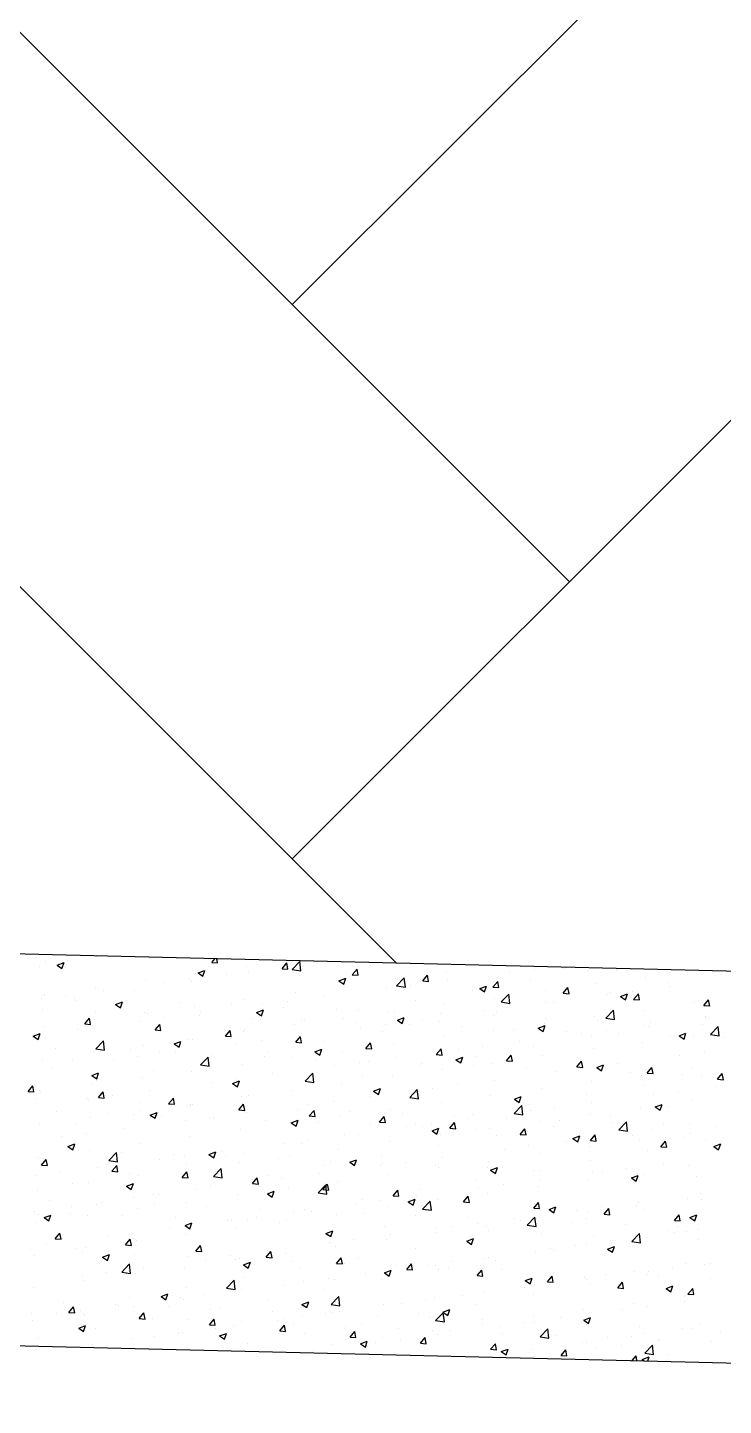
# Model space of a CAD drawing. Header units: millimetres. Extents: x 331487 to 517269, y 198509 to 399936.
# Drawn here: x 418892 to 419601, y 361677 to 363083 of the extents above; entities that cross this region are included whole.
import ezdxf

# ---------------------------------------------------------------- set-up
doc = ezdxf.new("R2010")
doc.units = ezdxf.units.MM
doc.header["$MEASUREMENT"] = 0
doc.layers.add('BEAM', color=1, linetype='Continuous', lineweight=5)
doc.layers.add('COLUMN', color=6, linetype='Continuous')

msp = doc.modelspace()

# ---------------------------------------------------------------- linework, layer by layer
at = {"layer": 'BEAM', "color": 253, "linetype": 'Continuous', "ltscale": 750}
for p, q in [((419161.4, 362800.6), (420009.9, 363649.2)), ((419444.2, 362517.8), (418595.7, 363366.3)), ((419161.4, 362234.9), (420009.9, 363083.5)), ((419267.6, 362128.7), (418595.7, 362800.6))]:
    msp.add_line(p, q, dxfattribs=at)
at = {"layer": 'COLUMN'}
for p, q in [((383205.7, 362995.9), (421414.4, 362077)), ((382805.7, 362605.5), (421418.8, 361676.8))]:
    msp.add_line(p, q, dxfattribs=at)
at = {"layer": 'COLUMN', "color": 2, "linetype": 'Continuous'}
for p, q in [((418957, 362134.8), (418957, 362134.8)), ((418962, 362135.1), (418962, 362135.1)), ((419013.6, 362134.8), (419013.7, 362134.8)), ((419013.7, 362134.7), (419013.7, 362134.8)), ((418903.7, 362125), (418903.7, 362125)), ((418910.1, 362129.7), (418910.1, 362129.7)), ((418921.8, 362126.4), (418928.8, 362129)), ((418921.8, 362126.4), (418926.7, 362123)), ((418926.7, 362123), (418928.8, 362129)), ((418932, 362131.5), (418932, 362131.5)), ((419065.5, 362118.3), (419072.5, 362121)), ((419070.4, 362115), (419072.5, 362121)), ((419079.5, 362129), (419082.9, 362133.1)), ((419079.5, 362129), (419085.5, 362128.5)), ((419085.5, 362128.5), (419084.6, 362133.1)), ((419114.6, 362124.9), (419114.6, 362124.9)), ((419151.2, 362122.7), (419156, 362128.5)), ((419151.2, 362122.7), (419157.2, 362122.2)), ((419157.2, 362122.2), (419156, 362128.5)), ((419157.8, 362125.2), (419157.8, 362125.2)), ((419161.4, 362121.8), (419169.2, 362129.9)), ((419161.4, 362121.8), (419170.3, 362120.4)), ((419170.3, 362120.4), (419169.2, 362129.9)), ((419175.2, 362130.1), (419175.2, 362130.1)), ((419182.8, 362128.5), (419182.8, 362128.5)), ((419222.9, 362116.5), (419227.8, 362122.2)), ((419228.9, 362115.9), (419227.7, 362122.2)), ((419369, 362126), (419369, 362126)), ((419386, 362125.5), (419386, 362125.5)), ((419408.6, 362122.3), (419408.6, 362122.3)), ((419439.4, 362123.3), (419439.4, 362123.3)), ((419462.6, 362120.5), (419462.6, 362120.5)), ((419492.8, 362121), (419492.8, 362121)), ((419573.5, 362121.1), (419573.5, 362121.1)), ((419012.1, 362111), (419012.1, 362111)), ((419031.7, 362108.6), (419031.7, 362108.6)), ((419056.7, 362111.9), (419056.7, 362111.9)), ((419058.5, 362110.1), (419058.5, 362110.1)), ((419062.6, 362117.4), (419062.6, 362117.4)), ((419065.5, 362118.3), (419070.4, 362115)), ((419094.6, 362116.9), (419094.6, 362116.9)), ((419116.8, 362120.1), (419116.8, 362120.1)), ((419209.2, 362110.3), (419216.2, 362113)), ((419209.2, 362110.3), (419214.2, 362107)), ((419214.2, 362107), (419216.2, 362113)), ((419222.9, 362116.5), (419228.9, 362115.9)), ((419267.2, 362112.5), (419267.2, 362112.5)), ((419268.1, 362105.3), (419275.9, 362113.4)), ((419277, 362103.9), (419275.9, 362113.4)), ((419294.7, 362110.2), (419299.5, 362115.9)), ((419294.7, 362110.2), (419300.6, 362109.7)), ((419300.6, 362109.6), (419299.5, 362115.9)), ((419318.5, 362119.6), (419318.5, 362119.6)), ((419320.4, 362110.7), (419320.4, 362110.7)), ((419366.4, 362103.9), (419371.2, 362109.6)), ((419372.4, 362103.4), (419371.2, 362109.6)), ((419383.6, 362119), (419383.6, 362119)), ((419404.3, 362110.5), (419404.3, 362110.5)), ((419471.1, 362107.2), (419471.1, 362107.2)), ((419521.6, 362113.6), (419521.6, 362113.6)), ((419544.9, 362108.5), (419544.9, 362108.5)), ((419546.2, 362118.7), (419546.2, 362118.7)), ((419599.6, 362116.5), (419599.6, 362116.5)), ((418905.6, 362092), (418905.6, 362092)), ((418908.8, 362096.5), (418908.8, 362096.5)), ((418930.7, 362095.3), (418930.7, 362095.3)), ((418939.5, 362092.5), (418939.5, 362092.5)), ((418960.8, 362103.9), (418960.8, 362103.9)), ((418968.6, 362100.3), (418968.6, 362100.3)), ((419000.2, 362100.1), (419000.2, 362100.1)), ((419164.7, 362098.6), (419164.7, 362098.6)), ((419194.4, 362094.1), (419194.4, 362094.1)), ((419215.2, 362105), (419215.2, 362105)), ((419257.5, 362102.4), (419257.5, 362102.4)), ((419268.1, 362105.3), (419277, 362103.9)), ((419282.6, 362105.7), (419282.6, 362105.7)), ((419346, 362100.5), (419346, 362100.5)), ((419352.9, 362102.3), (419359.9, 362105)), ((419352.9, 362102.3), (419357.9, 362099)), ((419357.9, 362099), (419359.9, 362105)), ((419366.4, 362103.9), (419372.4, 362103.4)), ((419367.8, 362092.7), (419367.8, 362092.7)), ((419374.9, 362088.7), (419382.6, 362096.8)), ((419383.7, 362087.3), (419382.6, 362096.8)), ((419419.7, 362100.2), (419419.7, 362100.2)), ((419438.1, 362097.6), (419442.9, 362103.4)), ((419438.1, 362097.6), (419444.1, 362097.1)), ((419444.1, 362097.1), (419442.9, 362103.4)), ((419483.3, 362096.1), (419483.3, 362096.1)), ((419486.6, 362098.5), (419486.6, 362098.5)), ((419496.6, 362094.3), (419503.6, 362097)), ((419496.6, 362094.3), (419501.6, 362091)), ((419501.6, 362091), (419503.6, 362097)), ((419508.4, 362099.4), (419508.4, 362099.4)), ((419509.8, 362091.3), (419514.7, 362097.1)), ((419515.8, 362090.8), (419514.7, 362097.1)), ((419546.2, 362104.4), (419546.2, 362104.4)), ((418907.2, 362081.3), (418907.2, 362081.3)), ((418941.9, 362090.1), (418941.9, 362090.1)), ((418960.6, 362079), (418960.6, 362079)), ((418981.4, 362086.1), (418988.4, 362088.8)), ((418981.4, 362086.1), (418986.4, 362082.7)), ((418986.4, 362082.7), (418988.4, 362088.8)), ((418992.9, 362090.2), (418992.9, 362090.2)), ((419046.3, 362087.9), (419046.3, 362087.9)), ((419061.4, 362084.1), (419061.4, 362084.1)), ((419099.7, 362085.7), (419099.7, 362085.7)), ((419113.4, 362091.6), (419113.4, 362091.6)), ((419125.2, 362078.1), (419132.2, 362080.8)), ((419125.2, 362078.1), (419130.1, 362074.7)), ((419130.1, 362074.7), (419132.2, 362080.8)), ((419131.5, 362085.8), (419131.5, 362085.8)), ((419153, 362083.4), (419153, 362083.4)), ((419156.5, 362089.1), (419156.5, 362089.1)), ((419206.4, 362081.2), (419206.4, 362081.2)), ((419229.4, 362080.4), (419229.4, 362080.4)), ((419259.8, 362078.9), (419259.8, 362078.9)), ((419265.9, 362079.3), (419265.9, 362079.3)), ((419287.7, 362090.4), (419287.7, 362090.4)), ((419317.3, 362086.3), (419317.3, 362086.3)), ((419357.3, 362079.5), (419357.3, 362079.5)), ((419370, 362078.5), (419370, 362078.5)), ((419374.9, 362088.7), (419383.7, 362087.3)), ((419382.3, 362082.8), (419382.3, 362082.8)), ((419420.2, 362087.8), (419420.2, 362087.8)), ((419428.3, 362088.5), (419428.3, 362088.5)), ((419481.6, 362072.2), (419489.4, 362080.3)), ((419490.5, 362070.8), (419489.4, 362080.3)), ((419509.8, 362091.3), (419515.8, 362090.8)), ((419520.4, 362080.3), (419520.4, 362080.3)), ((419572.3, 362087.8), (419572.3, 362087.8)), ((419581.6, 362085.1), (419586.4, 362090.8)), ((419581.6, 362085.1), (419587.5, 362084.6)), ((419587.5, 362084.5), (419586.4, 362090.8)), ((418949.9, 362066.3), (418954.7, 362072.1)), ((418949.9, 362066.3), (418955.9, 362065.8)), ((418955.9, 362065.8), (418954.7, 362072.1)), ((418959.6, 362070.7), (418959.6, 362070.7)), ((419005.4, 362069.2), (419005.4, 362069.2)), ((419010.9, 362077.7), (419010.9, 362077.7)), ((419014, 362076.8), (419014, 362076.8)), ((419021.6, 362060.1), (419026.4, 362065.8)), ((419027.6, 362059.5), (419026.4, 362065.8)), ((419030.4, 362072.5), (419030.4, 362072.5)), ((419067.4, 362074.5), (419067.4, 362074.5)), ((419068.3, 362077.5), (419068.3, 362077.5)), ((419120.7, 362072.3), (419120.7, 362072.3)), ((419163.5, 362065.4), (419163.5, 362065.4)), ((419171, 362070.4), (419171, 362070.4)), ((419174.1, 362070), (419174.1, 362070)), ((419214, 362071.8), (419214, 362071.8)), ((419227.5, 362067.7), (419227.5, 362067.7)), ((419256.3, 362066.2), (419256.3, 362066.2)), ((419268.9, 362070.1), (419275.9, 362072.8)), ((419268.9, 362070.1), (419273.8, 362066.7)), ((419273.8, 362066.7), (419275.9, 362072.8)), ((419280.9, 362065.5), (419280.9, 362065.5)), ((419294.1, 362071.2), (419294.1, 362071.2)), ((419311.6, 362068.5), (419311.6, 362068.5)), ((419313.2, 362076.7), (419313.2, 362076.7)), ((419366.6, 362074.4), (419366.6, 362074.4)), ((419412.6, 362062.1), (419419.6, 362064.8)), ((419417.6, 362058.7), (419419.6, 362064.8)), ((419418.5, 362066.9), (419418.5, 362066.9)), ((419420, 362072.2), (419420, 362072.2)), ((419469.9, 362073.9), (419469.9, 362073.9)), ((419473.3, 362069.9), (419473.3, 362069.9)), ((419481.6, 362072.2), (419490.5, 362070.8)), ((419519.9, 362065), (419519.9, 362065)), ((419526.7, 362067.6), (419526.7, 362067.6)), ((419580.1, 362065.4), (419580.1, 362065.4)), ((419583.1, 362073.5), (419583.1, 362073.5)), ((419583.1, 362073.3), (419583.1, 362073.3)), ((418897.4, 362053.8), (418904.4, 362056.5)), ((418897.4, 362053.8), (418902.4, 362050.5)), ((418902.4, 362050.5), (418904.4, 362056.5)), ((418904.4, 362055.9), (418904.4, 362055.9)), ((418907.6, 362063.2), (418907.6, 362063.2)), ((418942.2, 362060.9), (418942.2, 362060.9)), ((419021.6, 362060.1), (419027.6, 362059.5)), ((419054.4, 362050.4), (419054.4, 362050.4)), ((419060.2, 362050.8), (419060.2, 362050.8)), ((419093.4, 362053.8), (419098.2, 362059.5)), ((419093.4, 362053.8), (419099.3, 362053.3)), ((419099.3, 362053.3), (419098.2, 362059.5)), ((419112.1, 362058.3), (419112.1, 362058.3)), ((419112.7, 362060.4), (419112.7, 362060.4)), ((419165.1, 362047.5), (419169.9, 362053.3)), ((419168.1, 362054.6), (419168.1, 362054.6)), ((419171.1, 362047), (419169.9, 362053.2)), ((419231.2, 362062.9), (419231.2, 362062.9)), ((419253.3, 362058.5), (419253.3, 362058.5)), ((419316.1, 362053), (419316.1, 362053)), ((419334.3, 362063.2), (419334.3, 362063.2)), ((419366.6, 362059.4), (419366.6, 362059.4)), ((419387.7, 362061), (419387.7, 362061)), ((419412.6, 362062.1), (419417.6, 362058.7)), ((419441, 362058.7), (419441, 362058.7)), ((419457, 362056.7), (419457, 362056.7)), ((419466.5, 362053.5), (419466.5, 362053.5)), ((419482.1, 362060), (419482.1, 362060)), ((419494.4, 362056.5), (419494.4, 362056.5)), ((419524.8, 362063.5), (419524.8, 362063.5)), ((419547.8, 362054.2), (419547.8, 362054.2)), ((419556.3, 362054.1), (419563.3, 362056.7)), ((419556.3, 362054.1), (419561.3, 362050.7)), ((419561.3, 362050.7), (419563.3, 362056.7)), ((419571.1, 362054.6), (419571.1, 362054.6)), ((419588.3, 362055.6), (419596.1, 362063.7)), ((419588.3, 362055.6), (419597.2, 362054.2)), ((419597.2, 362054.2), (419596.1, 362063.7)), ((419601.2, 362052), (419601.2, 362052)), ((418919.6, 362041.6), (418919.6, 362041.6)), ((418958.4, 362037.4), (418958.4, 362037.4)), ((418961.2, 362041), (418969, 362049.1)), ((418961.2, 362041), (418970.1, 362039.6)), ((418970.1, 362039.6), (418969, 362049.1)), ((418973, 362039.4), (418973, 362039.4)), ((418996.1, 362040.4), (418996.1, 362040.4)), ((419009.7, 362044.4), (419009.7, 362044.4)), ((419026.4, 362037.1), (419026.4, 362037.1)), ((419041.1, 362045.8), (419048.1, 362048.5)), ((419041.1, 362045.8), (419046.1, 362042.5)), ((419042, 362038), (419042, 362038)), ((419046.1, 362042.5), (419048.1, 362048.5)), ((419105.2, 362046.4), (419105.2, 362046.4)), ((419130.2, 362049.6), (419130.2, 362049.6)), ((419136.7, 362038.5), (419136.7, 362038.5)), ((419165.1, 362047.5), (419171.1, 362047)), ((419184.8, 362037.8), (419191.9, 362040.5)), ((419184.8, 362037.8), (419189.8, 362034.5)), ((419189.8, 362034.5), (419191.8, 362040.5)), ((419195, 362048.5), (419195, 362048.5)), ((419212.8, 362038.5), (419212.8, 362038.5)), ((419236.8, 362041.2), (419241.6, 362047)), ((419236.8, 362041.2), (419242.8, 362040.7)), ((419242.8, 362040.7), (419241.6, 362047)), ((419264.7, 362046), (419264.7, 362046)), ((419308.5, 362035), (419313.4, 362040.7)), ((419314.5, 362034.4), (419313.4, 362040.7)), ((419331, 362040.1), (419331, 362040.1)), ((419356, 362043.4), (419356, 362043.4)), ((419393.9, 362048.4), (419393.9, 362048.4)), ((419408.1, 362043.5), (419408.1, 362043.5)), ((419468.6, 362040.7), (419468.6, 362040.7)), ((419519.2, 362047.1), (419519.2, 362047.1)), ((419581.8, 362037.2), (419581.8, 362037.2)), ((418906.4, 362029.9), (418906.4, 362029.9)), ((418937.8, 362030.4), (418937.8, 362030.4)), ((418979.1, 362029.8), (418979.1, 362029.8)), ((419004.1, 362033.1), (419004.1, 362033.1)), ((419067.9, 362024.4), (419075.7, 362032.5)), ((419067.9, 362024.4), (419076.8, 362023)), ((419076.8, 362023), (419075.7, 362032.5)), ((419078.4, 362028.4), (419078.4, 362028.4)), ((419079.8, 362034.9), (419079.8, 362034.9)), ((419110.9, 362025), (419110.9, 362025)), ((419133.2, 362032.6), (419133.2, 362032.6)), ((419162.3, 362032.1), (419162.3, 362032.1)), ((419186.5, 362030.3), (419186.5, 362030.3)), ((419204.9, 362023.5), (419204.9, 362023.5)), ((419229.9, 362026.8), (419229.9, 362026.8)), ((419239.9, 362028.1), (419239.9, 362028.1)), ((419267.8, 362031.8), (419267.8, 362031.8)), ((419291.5, 362023.5), (419291.5, 362023.5)), ((419293.3, 362025.8), (419293.3, 362025.8)), ((419308.5, 362035), (419314.5, 362034.4)), ((419328.6, 362029.8), (419335.6, 362032.5)), ((419328.6, 362029.8), (419333.5, 362026.5)), ((419333.5, 362026.5), (419335.6, 362032.5)), ((419346.7, 362023.6), (419346.7, 362023.6)), ((419349.8, 362033.5), (419349.8, 362033.5)), ((419365.4, 362026.1), (419365.4, 362026.1)), ((419380.3, 362028.7), (419385.1, 362034.4)), ((419380.3, 362028.7), (419386.2, 362028.2)), ((419386.2, 362028.2), (419385.1, 362034.4)), ((419417.3, 362033.6), (419417.3, 362033.6)), ((419452, 362022.4), (419456.8, 362028.2)), ((419452, 362022.4), (419458, 362021.9)), ((419458, 362021.9), (419456.8, 362028.1)), ((419472.3, 362021.8), (419479.3, 362024.5)), ((419472.3, 362021.8), (419477.2, 362018.4)), ((419477.2, 362018.4), (419479.3, 362024.5)), ((419493.6, 362025.5), (419493.6, 362025.5)), ((419523.7, 362016.1), (419528.5, 362021.9)), ((419529.7, 362015.6), (419528.5, 362021.9)), ((419556.8, 362033.9), (419556.8, 362033.9)), ((418915.9, 362021.4), (418915.9, 362021.4)), ((418957.1, 362013.6), (418964.1, 362016.3)), ((418957.1, 362013.6), (418962.1, 362010.2)), ((418961.7, 362008.4), (418961.7, 362008.4)), ((418962.1, 362010.2), (418964.1, 362016.3)), ((419008.5, 362011.1), (419008.5, 362011.1)), ((419020, 362018.4), (419020, 362018.4)), ((419059, 362017.5), (419059, 362017.5)), ((419100.8, 362005.6), (419107.8, 362008.3)), ((419103.9, 362010.2), (419103.9, 362010.2)), ((419105.8, 362002.2), (419107.8, 362008.3)), ((419141.8, 362015.2), (419141.8, 362015.2)), ((419174.7, 362007.9), (419182.5, 362016)), ((419174.7, 362007.9), (419183.6, 362006.5)), ((419183.6, 362006.5), (419182.5, 362016)), ((419233.2, 362013.5), (419233.2, 362013.5)), ((419263.5, 362012.7), (419263.5, 362012.7)), ((419314.9, 362019.7), (419314.9, 362019.7)), ((419367.6, 362008.9), (419367.6, 362008.9)), ((419400.1, 362021.3), (419400.1, 362021.3)), ((419430.7, 362017.3), (419430.7, 362017.3)), ((419453.4, 362019.1), (419453.4, 362019.1)), ((419455.8, 362020.6), (419455.8, 362020.6)), ((419506.8, 362016.8), (419506.8, 362016.8)), ((419517.9, 362013.8), (419517.9, 362013.8)), ((419523.7, 362016.1), (419529.7, 362015.6)), ((419560.2, 362014.6), (419560.2, 362014.6)), ((419569.9, 362021.3), (419569.9, 362021.3)), ((419579, 362013.9), (419579, 362013.9)), ((419595.4, 362009.9), (419600.3, 362015.6)), ((419595.4, 362009.9), (419601.4, 362009.3)), ((419601.4, 362009.3), (419600.3, 362015.6)), ((418892.1, 361997.4), (418896.9, 362003.1)), ((418892.1, 361997.4), (418898, 361996.9)), ((418898, 361996.9), (418896.9, 362003.1)), ((418903.4, 361998.4), (418903.4, 361998.4)), ((418905.2, 361996.6), (418905.2, 361996.6)), ((418957.1, 362004.1), (418957.1, 362004.1)), ((418963.8, 361991.1), (418968.6, 361996.9)), ((418969.8, 361990.6), (418968.6, 361996.9)), ((418977.8, 361993.6), (418977.8, 361993.6)), ((419015.7, 361998.6), (419015.7, 361998.6)), ((419078.8, 362006.9), (419078.8, 362006.9)), ((419100.8, 362005.6), (419105.8, 362002.2)), ((419161.1, 361998.8), (419161.1, 361998.8)), ((419174.9, 362003.5), (419174.9, 362003.5)), ((419211.6, 362005.2), (419211.6, 362005.2)), ((419244.5, 361997.6), (419251.5, 362000.2)), ((419244.5, 361997.6), (419249.5, 361994.2)), ((419249.5, 361994.2), (419251.5, 362000.2)), ((419281.4, 361991.3), (419289.2, 361999.4)), ((419290.3, 361989.9), (419289.2, 361999.4)), ((419304.7, 362000.7), (419304.7, 362000.7)), ((419329.7, 362004), (419329.7, 362004)), ((419416.1, 362000.3), (419416.1, 362000.3)), ((419462.3, 361993.8), (419462.3, 361993.8)), ((419467.4, 362007.4), (419467.4, 362007.4)), ((419520.7, 362003.9), (419520.7, 362003.9)), ((419530.5, 361994.4), (419530.5, 361994.4)), ((419555.5, 361997.7), (419555.5, 361997.7)), ((419593.4, 362002.7), (419593.4, 362002.7)), ((418900.1, 361990.5), (418900.1, 361990.5)), ((418952.8, 361990.3), (418952.8, 361990.3)), ((418953.5, 361988.3), (418953.5, 361988.3)), ((418963.8, 361991.1), (418969.8, 361990.6)), ((419006.9, 361986), (419006.9, 361986)), ((419035.5, 361984.8), (419040.3, 361990.6)), ((419035.5, 361984.8), (419041.5, 361984.3)), ((419041.5, 361984.3), (419040.3, 361990.6)), ((419057.8, 361984.2), (419057.8, 361984.2)), ((419058.2, 361983.4), (419058.2, 361983.4)), ((419060.3, 361983.8), (419060.3, 361983.8)), ((419107.2, 361978.6), (419112, 361984.3)), ((419109.7, 361991.7), (419109.7, 361991.7)), ((419113.2, 361978), (419112, 361984.3)), ((419113.7, 361981.5), (419113.7, 361981.5)), ((419116.5, 361993.5), (419116.5, 361993.5)), ((419178.6, 361984.1), (419178.6, 361984.1)), ((419203.6, 361987.4), (419203.6, 361987.4)), ((419241.5, 361992.3), (419241.5, 361992.3)), ((419281.4, 361991.3), (419290.3, 361989.9)), ((419313.6, 361986.4), (419313.6, 361986.4)), ((419364.1, 361992.8), (419364.1, 361992.8)), ((419388.1, 361974.8), (419395.9, 361982.9)), ((419388.3, 361989.6), (419395.3, 361992.2)), ((419388.3, 361989.6), (419393.2, 361986.2)), ((419393.2, 361986.2), (419395.3, 361992.2)), ((419397, 361973.4), (419395.9, 361982.9)), ((419404, 361983.8), (419404, 361983.8)), ((419429.5, 361981.1), (419429.5, 361981.1)), ((419467.3, 361986.1), (419467.3, 361986.1)), ((419516.7, 361980.5), (419516.7, 361980.5)), ((419532, 361981.5), (419539, 361984.2)), ((419532, 361981.5), (419536.9, 361978.2)), ((419536.9, 361978.2), (419539, 361984.2)), ((419544.6, 361981.9), (419544.6, 361981.9)), ((419568.7, 361988), (419568.7, 361988)), ((418921.2, 361977.1), (418921.2, 361977.1)), ((418955.9, 361970.8), (418955.9, 361970.8)), ((418974.6, 361974.8), (418974.6, 361974.8)), ((418999.9, 361973.4), (418999.9, 361973.4)), ((419007.3, 361977.8), (419007.3, 361977.8)), ((419016.8, 361973.3), (419023.8, 361976)), ((419016.8, 361973.3), (419021.8, 361970)), ((419021.8, 361970), (419023.8, 361976)), ((419028, 361972.6), (419028, 361972.6)), ((419052.5, 361967.5), (419052.5, 361967.5)), ((419077.6, 361970.8), (419077.6, 361970.8)), ((419081.4, 361970.3), (419081.4, 361970.3)), ((419107.2, 361978.6), (419113.2, 361978)), ((419115.4, 361975.8), (419115.4, 361975.8)), ((419134.8, 361968.1), (419134.8, 361968.1)), ((419159.8, 361965.5), (419159.8, 361965.5)), ((419160.5, 361965.3), (419167.5, 361968)), ((419165.5, 361962), (419167.5, 361968)), ((419167.1, 361979.2), (419167.1, 361979.2)), ((419179, 361972.3), (419183.8, 361978)), ((419179, 361972.3), (419184.9, 361971.8)), ((419184.9, 361971.8), (419183.8, 361978)), ((419188.1, 361965.8), (419188.1, 361965.8)), ((419210.4, 361971.9), (419210.4, 361971.9)), ((419220.4, 361977), (419220.4, 361977)), ((419250.7, 361966), (419255.5, 361971.8)), ((419250.7, 361966), (419256.7, 361965.5)), ((419256.7, 361965.5), (419255.5, 361971.8)), ((419262.3, 361979.4), (419262.3, 361979.4)), ((419273.8, 361974.7), (419273.8, 361974.7)), ((419322.4, 361959.7), (419327.2, 361965.5)), ((419327.2, 361972.5), (419327.2, 361972.5)), ((419328.4, 361959.2), (419327.2, 361965.5)), ((419341.3, 361969.5), (419341.3, 361969.5)), ((419345.7, 361973.8), (419345.7, 361973.8)), ((419380.6, 361970.2), (419380.6, 361970.2)), ((419388.1, 361974.7), (419397, 361973.4)), ((419404.4, 361977.8), (419404.4, 361977.8)), ((419414.9, 361967), (419414.9, 361967)), ((419434, 361968), (419434, 361968)), ((419466.2, 361974.1), (419466.2, 361974.1)), ((419486.3, 361971.9), (419486.3, 361971.9)), ((419487.4, 361965.7), (419487.4, 361965.7)), ((419494.8, 361958.2), (419502.6, 361966.3)), ((419503.7, 361956.8), (419502.6, 361966.3)), ((418904, 361963.3), (418904, 361963.3)), ((418941.6, 361963.4), (418941.6, 361963.4)), ((418951.5, 361954.2), (418951.5, 361954.2)), ((418989.4, 361959.2), (418989.4, 361959.2)), ((419108.5, 361958.4), (419108.5, 361958.4)), ((419160.5, 361965.3), (419165.5, 361962)), ((419215.2, 361952.9), (419215.2, 361952.9)), ((419229.1, 361953.8), (419229.1, 361953.8)), ((419241.5, 361963.6), (419241.5, 361963.6)), ((419278.4, 361961.2), (419278.4, 361961.2)), ((419287.4, 361963.8), (419287.4, 361963.8)), ((419294.9, 361961.3), (419294.9, 361961.3)), ((419303.4, 361964.5), (419303.4, 361964.5)), ((419304.2, 361957.3), (419311.2, 361960)), ((419304.2, 361957.3), (419309.2, 361953.9)), ((419309.2, 361953.9), (419311.2, 361960)), ((419312.4, 361953.1), (419312.4, 361953.1)), ((419322.4, 361959.7), (419328.4, 361959.2)), ((419348.3, 361959), (419348.3, 361959)), ((419362.9, 361959.5), (419362.9, 361959.5)), ((419369.7, 361951.9), (419369.7, 361951.9)), ((419394.1, 361953.5), (419399, 361959.2)), ((419394.1, 361953.5), (419400.1, 361952.9)), ((419400.1, 361952.9), (419399, 361959.2)), ((419401.7, 361956.8), (419401.7, 361956.8)), ((419428, 361961.9), (419428, 361961.9)), ((419447.9, 361949.3), (419454.9, 361952)), ((419452.9, 361945.9), (419454.9, 361952)), ((419455.1, 361954.5), (419455.1, 361954.5)), ((419465.9, 361947.2), (419470.7, 361952.9)), ((419471.8, 361946.7), (419470.7, 361952.9)), ((419494.8, 361958.2), (419503.7, 361956.8)), ((419504.2, 361955), (419504.2, 361955)), ((419508.4, 361952.3), (419508.4, 361952.3)), ((419529.2, 361958.3), (419529.2, 361958.3)), ((419540.7, 361963.5), (419540.7, 361963.5)), ((419567.1, 361963.3), (419567.1, 361963.3)), ((419567.4, 361954.7), (419567.4, 361954.7)), ((419594.1, 361961.2), (419594.1, 361961.2)), ((418926.5, 361950.9), (418926.5, 361950.9)), ((418932.8, 361941.1), (418939.8, 361943.8)), ((418932.8, 361941.1), (418937.8, 361937.7)), ((418933.6, 361937.4), (418933.6, 361937.4)), ((418937.8, 361937.7), (418939.8, 361943.7)), ((418954.7, 361937.5), (418954.7, 361937.5)), ((419006, 361944.5), (419006, 361944.5)), ((419056.6, 361950.9), (419056.6, 361950.9)), ((419152.3, 361944.6), (419152.3, 361944.6)), ((419170.7, 361943.8), (419170.7, 361943.8)), ((419177.3, 361947.9), (419177.3, 361947.9)), ((419209.1, 361938.6), (419209.1, 361938.6)), ((419261.1, 361946.1), (419261.1, 361946.1)), ((419311.3, 361941.9), (419311.3, 361941.9)), ((419378.1, 361938.4), (419378.1, 361938.4)), ((419403.1, 361941.7), (419403.1, 361941.7)), ((419441, 361946.7), (419441, 361946.7)), ((419447.9, 361949.3), (419452.9, 361945.9)), ((419465, 361940.8), (419465, 361940.8)), ((419465.9, 361947.2), (419471.8, 361946.7)), ((419515.5, 361947.2), (419515.5, 361947.2)), ((419537.6, 361940.9), (419542.4, 361946.7)), ((419537.6, 361940.9), (419543.6, 361940.4)), ((419543.6, 361940.4), (419542.4, 361946.7)), ((419561.8, 361950), (419561.8, 361950)), ((419582.8, 361946.9), (419582.8, 361946.9)), ((419591.7, 361941.3), (419598.7, 361944)), ((419591.7, 361941.3), (419596.6, 361937.9)), ((419596.6, 361937.9), (419598.7, 361944)), ((418902.8, 361930), (418902.8, 361930)), ((418905.9, 361922.2), (418910.7, 361927.9)), ((418911.9, 361921.6), (418910.7, 361927.9)), ((418974.5, 361927), (418982.3, 361935.1)), ((418974.5, 361927), (418983.4, 361925.6)), ((418983.4, 361925.6), (418982.3, 361935.1)), ((418987, 361935.2), (418987, 361935.2)), ((419026.2, 361928), (419026.2, 361928)), ((419040.4, 361932.9), (419040.4, 361932.9)), ((419051.3, 361931.3), (419051.3, 361931.3)), ((419054.1, 361923.8), (419054.1, 361923.8)), ((419076.5, 361933.1), (419083.5, 361935.7)), ((419076.5, 361933.1), (419081.5, 361929.7)), ((419081.5, 361929.7), (419083.5, 361935.7)), ((419089.1, 361936.3), (419089.1, 361936.3)), ((419093.8, 361930.7), (419093.8, 361930.7)), ((419107.3, 361925.2), (419107.3, 361925.2)), ((419112.4, 361933.8), (419112.4, 361933.8)), ((419147.2, 361928.4), (419147.2, 361928.4)), ((419158.6, 361932.2), (419158.6, 361932.2)), ((419200.5, 361926.2), (419200.5, 361926.2)), ((419220.2, 361925), (419227.2, 361927.7)), ((419220.2, 361925), (419225.2, 361921.7)), ((419225.2, 361921.7), (419227.2, 361927.7)), ((419253, 361931.9), (419253, 361931.9)), ((419253.9, 361923.9), (419253.9, 361923.9)), ((419277.1, 361925.1), (419277.1, 361925.1)), ((419315, 361930.1), (419315, 361930.1)), ((419361.7, 361926.2), (419361.7, 361926.2)), ((419413.7, 361933.7), (419413.7, 361933.7)), ((419466.2, 361926.9), (419466.2, 361926.9)), ((419524.5, 361936.9), (419524.5, 361936.9)), ((419540.8, 361923.8), (419540.8, 361923.8)), ((418900.2, 361911.4), (418900.2, 361911.4)), ((418905.9, 361922.2), (418911.9, 361921.6)), ((418925.2, 361914.7), (418925.2, 361914.7)), ((418963.1, 361919.7), (418963.1, 361919.7)), ((418977.7, 361915.9), (418982.5, 361921.6)), ((418977.7, 361915.9), (418983.6, 361915.4)), ((418983.6, 361915.4), (418982.5, 361921.6)), ((418995.8, 361913.8), (418995.8, 361913.8)), ((419004.8, 361911.3), (419004.8, 361911.3)), ((419049.4, 361909.6), (419054.2, 361915.4)), ((419049.4, 361909.6), (419055.4, 361909.1)), ((419055.4, 361909.1), (419054.2, 361915.4)), ((419055.3, 361917.7), (419055.3, 361917.7)), ((419081.2, 361910.4), (419089, 361918.6)), ((419081.2, 361910.4), (419090.1, 361909.1)), ((419090.1, 361909.1), (419089, 361918.6)), ((419136.4, 361911.8), (419136.4, 361911.8)), ((419188.9, 361913.5), (419188.9, 361913.5)), ((419194.7, 361921.8), (419194.7, 361921.8)), ((419252.1, 361921.8), (419252.1, 361921.8)), ((419259.9, 361912.8), (419259.9, 361912.8)), ((419307.3, 361921.6), (419307.3, 361921.6)), ((419311.2, 361919.8), (419311.2, 361919.8)), ((419360.7, 361919.4), (419360.7, 361919.4)), ((419363.9, 361917), (419370.9, 361919.7)), ((419363.9, 361917), (419368.9, 361913.7)), ((419368.9, 361913.7), (419370.9, 361919.7)), ((419407.8, 361916.9), (419407.8, 361916.9)), ((419414.1, 361917.1), (419414.1, 361917.1)), ((419467.5, 361914.9), (419467.5, 361914.9)), ((419477.9, 361915.5), (419477.9, 361915.5)), ((419502.9, 361918.8), (419502.9, 361918.8)), ((419507.6, 361909), (419514.6, 361911.7)), ((419512.6, 361905.7), (419514.6, 361911.7)), ((419514.3, 361913.9), (419514.3, 361913.9)), ((419520.8, 361912.6), (419520.8, 361912.6)), ((419566.2, 361921.4), (419566.2, 361921.4)), ((419574.2, 361910.4), (419574.2, 361910.4)), ((418901.6, 361896.7), (418901.6, 361896.7)), ((418937.5, 361903.8), (418937.5, 361903.8)), ((418953.5, 361904.2), (418953.5, 361904.2)), ((418992.5, 361900.8), (418999.5, 361903.5)), ((418992.5, 361900.8), (418997.4, 361897.4)), ((418997.4, 361897.4), (418999.5, 361903.5)), ((419062.8, 361896.9), (419062.8, 361896.9)), ((419078.1, 361901.8), (419078.1, 361901.8)), ((419121.1, 361903.3), (419125.9, 361909.1)), ((419121.1, 361903.3), (419127.1, 361902.8)), ((419127.1, 361902.8), (419125.9, 361909.1)), ((419126, 361905.2), (419126, 361905.2)), ((419136.2, 361892.8), (419143.2, 361895.5)), ((419141.2, 361889.4), (419143.2, 361895.5)), ((419151, 361908.5), (419151, 361908.5)), ((419157.4, 361898.9), (419157.4, 361898.9)), ((419187.9, 361893.9), (419195.7, 361902)), ((419192.8, 361897.1), (419197.7, 361902.8)), ((419192.8, 361897.1), (419198.8, 361896.5)), ((419196.8, 361892.5), (419195.7, 361902)), ((419198.8, 361896.5), (419197.6, 361902.8)), ((419207.9, 361905.3), (419207.9, 361905.3)), ((419264.6, 361890.8), (419269.4, 361896.5)), ((419270.5, 361890.3), (419269.4, 361896.5)), ((419291.2, 361896.9), (419291.2, 361896.9)), ((419349.5, 361906.9), (419349.5, 361906.9)), ((419351.8, 361898.9), (419351.8, 361898.9)), ((419376.8, 361902.2), (419376.8, 361902.2)), ((419412.4, 361900.5), (419412.4, 361900.5)), ((419414.7, 361907.2), (419414.7, 361907.2)), ((419463.8, 361907.5), (419463.8, 361907.5)), ((419507.6, 361909), (419512.6, 361905.7)), ((418914.2, 361886.3), (418914.2, 361886.3)), ((418961.4, 361881.8), (418961.4, 361881.8)), ((418967.5, 361884.1), (418967.5, 361884.1)), ((418999.9, 361888.6), (418999.9, 361888.6)), ((419019.7, 361891.8), (419019.7, 361891.8)), ((419020.9, 361881.8), (419020.9, 361881.8)), ((419025, 361891.9), (419025, 361891.9)), ((419054.1, 361884.4), (419054.1, 361884.4)), ((419106.1, 361891.9), (419106.1, 361891.9)), ((419136.2, 361892.8), (419141.2, 361889.4)), ((419187.9, 361893.9), (419196.8, 361892.5)), ((419225.7, 361882.3), (419225.7, 361882.3)), ((419232.9, 361886.8), (419232.9, 361886.8)), ((419250.8, 361885.6), (419250.8, 361885.6)), ((419264.6, 361890.8), (419270.5, 361890.3)), ((419279.9, 361884.8), (419286.9, 361887.5)), ((419279.9, 361884.8), (419284.9, 361881.4)), ((419284.9, 361881.4), (419286.9, 361887.5)), ((419288.7, 361890.6), (419288.7, 361890.6)), ((419294.6, 361877.3), (419302.4, 361885.5)), ((419303.5, 361876), (419302.4, 361885.5)), ((419310, 361886.6), (419310, 361886.6)), ((419336.3, 361884.5), (419341.1, 361890.3)), ((419336.3, 361884.5), (419342.3, 361884)), ((419342.3, 361884), (419341.1, 361890.3)), ((419360.5, 361893), (419360.5, 361893)), ((419408, 361878.2), (419412.8, 361884)), ((419414, 361877.7), (419412.8, 361884)), ((419514.5, 361884.4), (419514.5, 361884.4)), ((419565, 361888.1), (419565, 361888.1)), ((419577.6, 361892.7), (419577.6, 361892.7)), ((419578.7, 361887.2), (419578.7, 361887.2)), ((418898.9, 361875.3), (418898.9, 361875.3)), ((418903.1, 361871.8), (418903.1, 361871.8)), ((418908.5, 361868.5), (418915.5, 361871.2)), ((418908.5, 361868.5), (418913.4, 361865.2)), ((418913.4, 361865.2), (418915.4, 361871.2)), ((418935.2, 361872.9), (418935.2, 361872.9)), ((418936.8, 361880.3), (418936.8, 361880.3)), ((418952.3, 361870.9), (418952.3, 361870.9)), ((418988.6, 361870.7), (418988.6, 361870.7)), ((419003.6, 361878), (419003.6, 361878)), ((419042, 361868.4), (419042, 361868.4)), ((419074.3, 361879.6), (419074.3, 361879.6)), ((419124.7, 361869), (419124.7, 361869)), ((419127.7, 361877.3), (419127.7, 361877.3)), ((419162.6, 361874), (419162.6, 361874)), ((419174.6, 361876.8), (419174.6, 361876.8)), ((419181.1, 361875.1), (419181.1, 361875.1)), ((419206.7, 361872), (419206.7, 361872)), ((419234.5, 361872.8), (419234.5, 361872.8)), ((419258.6, 361879.5), (419258.6, 361879.5)), ((419287.8, 361870.6), (419287.8, 361870.6)), ((419294.6, 361877.3), (419303.5, 361876)), ((419341.2, 361868.3), (419341.2, 361868.3)), ((419388.4, 361867.8), (419388.4, 361867.8)), ((419401.4, 361860.8), (419409.2, 361868.9)), ((419408, 361878.2), (419414, 361877.7)), ((419410.3, 361859.4), (419409.2, 361868.9)), ((419411.2, 361867.2), (419411.2, 361867.2)), ((419423.6, 361876.8), (419430.6, 361879.5)), ((419423.6, 361876.8), (419428.6, 361873.4)), ((419428.6, 361873.4), (419430.6, 361879.5)), ((419451.6, 361876.1), (419451.6, 361876.1)), ((419462, 361867.2), (419462, 361867.2)), ((419462.6, 361874.2), (419462.6, 361874.2)), ((419476.6, 361879.4), (419476.6, 361879.4)), ((419479.7, 361872), (419484.6, 361877.7)), ((419479.7, 361872), (419485.7, 361871.4)), ((419485.7, 361871.4), (419484.6, 361877.7)), ((419513.1, 361880.6), (419513.1, 361880.6)), ((419520.4, 361877.2), (419520.4, 361877.2)), ((419551.5, 361865.7), (419556.3, 361871.4)), ((419557.4, 361865.2), (419556.3, 361871.4)), ((419567.3, 361868.8), (419574.3, 361871.5)), ((419567.3, 361868.8), (419572.3, 361865.4)), ((419572.3, 361865.4), (419574.3, 361871.5)), ((418900.3, 361863.4), (418900.3, 361863.4)), ((419036.5, 361857.4), (419036.5, 361857.4)), ((419052.2, 361860.5), (419059.2, 361863.2)), ((419052.2, 361860.5), (419057.1, 361857.2)), ((419057.1, 361857.2), (419059.2, 361863.2)), ((419057.9, 361856.8), (419057.9, 361856.8)), ((419095.4, 361866.1), (419095.4, 361866.1)), ((419099.7, 361865.7), (419099.7, 361865.7)), ((419104.9, 361858.6), (419104.9, 361858.6)), ((419116.3, 361866.8), (419116.3, 361866.8)), ((419148.8, 361863.9), (419148.8, 361863.9)), ((419156.2, 361865.6), (419156.2, 361865.6)), ((419195.9, 361852.5), (419202.9, 361855.2)), ((419200.8, 361849.2), (419202.9, 361855.2)), ((419202.2, 361861.6), (419202.2, 361861.6)), ((419255.5, 361859.4), (419255.5, 361859.4)), ((419308.8, 361853.3), (419308.8, 361853.3)), ((419308.9, 361857.1), (419308.9, 361857.1)), ((419325.5, 361859.5), (419325.5, 361859.5)), ((419350.5, 361862.8), (419350.5, 361862.8)), ((419359.3, 361859.7), (419359.3, 361859.7)), ((419362.3, 361854.9), (419362.3, 361854.9)), ((419394.6, 361866), (419394.6, 361866)), ((419401.4, 361860.8), (419410.3, 361859.4)), ((419403.7, 361857.2), (419403.7, 361857.2)), ((419448, 361863.8), (419448, 361863.8)), ((419501.4, 361861.5), (419501.4, 361861.5)), ((419544.3, 361855.3), (419544.3, 361855.3)), ((419551.3, 361853.2), (419551.3, 361853.2)), ((419551.5, 361865.7), (419557.4, 361865.2)), ((419554.7, 361859.3), (419554.7, 361859.3)), ((419563.8, 361854.8), (419563.8, 361854.8)), ((419576.4, 361856.5), (419576.4, 361856.5)), ((418910.5, 361840.8), (418910.5, 361840.8)), ((418919.8, 361846.9), (418924.6, 361852.7)), ((418919.8, 361846.9), (418925.8, 361846.4)), ((418925.8, 361846.4), (418924.6, 361852.7)), ((418973.6, 361849.1), (418973.6, 361849.1)), ((418991.5, 361840.7), (418996.3, 361846.4)), ((418991.5, 361840.7), (418997.5, 361840.2)), ((418997.5, 361840.1), (418996.3, 361846.4)), ((418998.7, 361852.4), (418998.7, 361852.4)), ((418999.6, 361846.8), (418999.6, 361846.8)), ((419002.4, 361844.7), (419002.4, 361844.7)), ((419052.9, 361851.1), (419052.9, 361851.1)), ((419063.3, 361834.4), (419068.1, 361840.1)), ((419069.2, 361833.9), (419068.1, 361840.1)), ((419195.9, 361852.5), (419200.9, 361849.2)), ((419199.4, 361842.9), (419199.4, 361842.9)), ((419224.5, 361846.2), (419224.5, 361846.2)), ((419257.4, 361846.2), (419257.4, 361846.2)), ((419262.3, 361851.2), (419262.3, 361851.2)), ((419339.6, 361844.5), (419346.6, 361847.2)), ((419339.6, 361844.5), (419344.6, 361841.2)), ((419344.6, 361841.2), (419346.6, 361847.2)), ((419345.4, 361847.2), (419345.4, 361847.2)), ((419415.7, 361852.6), (419415.7, 361852.6)), ((419450.3, 361839.9), (419450.3, 361839.9)), ((419461.3, 361840.9), (419461.3, 361840.9)), ((419469.1, 361850.4), (419469.1, 361850.4)), ((419483.3, 361836.5), (419490.3, 361839.2)), ((419486, 361845.3), (419486, 361845.3)), ((419488.2, 361844.9), (419488.2, 361844.9)), ((419488.3, 361833.2), (419490.3, 361839.2)), ((419508.1, 361844.2), (419515.9, 361852.4)), ((419508.1, 361844.2), (419517, 361842.9)), ((419511.9, 361847.3), (419511.9, 361847.3)), ((419517, 361842.9), (419515.9, 361852.4)), ((419522.5, 361848.1), (419522.5, 361848.1)), ((419575.8, 361845.8), (419575.8, 361845.8)), ((418894.3, 361835.5), (418894.3, 361835.5)), ((418899.1, 361830.1), (418899.1, 361830.1)), ((418941.3, 361836.8), (418941.3, 361836.8)), ((418947.6, 361833.3), (418947.6, 361833.3)), ((418951.1, 361837.6), (418951.1, 361837.6)), ((418968.1, 361828.3), (418975.1, 361831)), ((418968.1, 361828.3), (418973.1, 361824.9)), ((418973.1, 361824.9), (418975.1, 361831)), ((419001, 361831), (419001, 361831)), ((419054.4, 361828.7), (419054.4, 361828.7)), ((419063.3, 361834.4), (419069.2, 361833.9)), ((419073.4, 361826.3), (419073.4, 361826.3)), ((419098.4, 361829.6), (419098.4, 361829.6)), ((419103.6, 361825.3), (419103.6, 361825.3)), ((419107.8, 361826.5), (419107.8, 361826.5)), ((419135, 361828.1), (419139.8, 361833.9)), ((419135, 361828.1), (419141, 361827.6)), ((419136.3, 361834.6), (419136.3, 361834.6)), ((419141, 361827.6), (419139.8, 361833.9)), ((419155, 361832.3), (419155, 361832.3)), ((419205.5, 361838.7), (419205.5, 361838.7)), ((419206.7, 361821.8), (419211.5, 361827.6)), ((419212.7, 361821.3), (419211.5, 361827.6)), ((419228.8, 361827.2), (419228.8, 361827.2)), ((419287.1, 361837.2), (419287.1, 361837.2)), ((419358.1, 361826.4), (419358.1, 361826.4)), ((419362.1, 361828.3), (419362.1, 361828.3)), ((419369.4, 361825.2), (419369.4, 361825.2)), ((419410, 361833.9), (419410, 361833.9)), ((419425.3, 361836.7), (419425.3, 361836.7)), ((419427.7, 361835.3), (419427.7, 361835.3)), ((419483.3, 361836.5), (419488.3, 361833.2)), ((418972.3, 361813), (418972.3, 361813)), ((418987.7, 361813), (418995.5, 361821.2)), ((418987.7, 361813), (418996.6, 361811.6)), ((418996.6, 361811.6), (418995.5, 361821.1)), ((419001.2, 361811.4), (419001.2, 361811.4)), ((419010.2, 361818), (419010.2, 361818)), ((419051.7, 361817.8), (419051.7, 361817.8)), ((419111.9, 361820.3), (419118.9, 361823)), ((419111.9, 361820.3), (419116.8, 361816.9)), ((419116.8, 361816.9), (419118.9, 361823)), ((419161.2, 361824.2), (419161.2, 361824.2)), ((419170.4, 361817.2), (419170.4, 361817.2)), ((419206.7, 361821.8), (419212.7, 361821.3)), ((419214.6, 361822), (419214.6, 361822)), ((419236, 361811.7), (419236, 361811.7)), ((419255.6, 361812.3), (419262.6, 361815)), ((419255.6, 361812.3), (419260.5, 361808.9)), ((419256.2, 361812.9), (419256.2, 361812.9)), ((419260.5, 361808.9), (419262.6, 361815)), ((419267.9, 361819.7), (419267.9, 361819.7)), ((419278.4, 361815.6), (419283.3, 361821.3)), ((419278.4, 361815.6), (419284.4, 361815.1)), ((419284.4, 361815), (419283.3, 361821.3)), ((419299.2, 361820.1), (419299.2, 361820.1)), ((419307.6, 361820), (419307.6, 361820)), ((419311, 361815.2), (419311, 361815.2)), ((419321.3, 361817.5), (419321.3, 361817.5)), ((419324.2, 361823.4), (419324.2, 361823.4)), ((419350.2, 361809.3), (419355, 361815)), ((419356.1, 361808.8), (419355, 361815)), ((419374.7, 361815.2), (419374.7, 361815.2)), ((419428.1, 361813), (419428.1, 361813)), ((419481.5, 361810.7), (419481.5, 361810.7)), ((419510.6, 361814), (419510.6, 361814)), ((419525, 361813.8), (419525, 361813.8)), ((419550, 361817.1), (419550, 361817.1)), ((419562.6, 361821.5), (419562.6, 361821.5)), ((419582.5, 361820.3), (419582.5, 361820.3)), ((419587.9, 361822.1), (419587.9, 361822.1)), ((418897.9, 361796.8), (418897.9, 361796.8)), ((418947.3, 361809.7), (418947.3, 361809.7)), ((418949.8, 361804.3), (418949.8, 361804.3)), ((419053.8, 361797.1), (419053.8, 361797.1)), ((419094.5, 361796.5), (419102.2, 361804.6)), ((419103.3, 361795.1), (419102.2, 361804.6)), ((419112.1, 361807.2), (419112.1, 361807.2)), ((419153.8, 361799), (419153.8, 361799)), ((419173.1, 361803.5), (419173.1, 361803.5)), ((419198.2, 361806.8), (419198.2, 361806.8)), ((419204.3, 361805.4), (419204.3, 361805.4)), ((419252.7, 361805.2), (419252.7, 361805.2)), ((419350.2, 361809.3), (419356.1, 361808.8)), ((419398.9, 361797.2), (419398.9, 361797.2)), ((419399.3, 361804.3), (419406.3, 361806.9)), ((419399.3, 361804.3), (419404.3, 361800.9)), ((419404.3, 361800.9), (419406.3, 361806.9)), ((419408.8, 361800.6), (419408.8, 361800.6)), ((419421.9, 361803), (419426.7, 361808.8)), ((419421.9, 361803), (419427.9, 361802.5)), ((419424, 361800.5), (419424, 361800.5)), ((419427.9, 361802.5), (419426.7, 361808.8)), ((419460.1, 361807.6), (419460.1, 361807.6)), ((419461.9, 361805.5), (419461.9, 361805.5)), ((419465.9, 361800.3), (419465.9, 361800.3)), ((419493.6, 361796.7), (419498.4, 361802.5)), ((419493.6, 361796.7), (419499.6, 361796.2)), ((419499.6, 361796.2), (419498.4, 361802.5)), ((419524.2, 361810.3), (419524.2, 361810.3)), ((419534.9, 361808.4), (419534.9, 361808.4)), ((419543, 361796.3), (419550, 361798.9)), ((419548, 361792.9), (419550, 361798.9)), ((419588.2, 361806.2), (419588.2, 361806.2)), ((418995.5, 361787.1), (418995.5, 361787.1)), ((419027.8, 361788), (419034.8, 361790.7)), ((419027.8, 361788), (419032.8, 361784.7)), ((419032.8, 361784.7), (419034.8, 361790.7)), ((419047.1, 361786.9), (419047.1, 361786.9)), ((419050.5, 361784.5), (419050.5, 361784.5)), ((419072.1, 361790.2), (419072.1, 361790.2)), ((419094.5, 361796.5), (419103.3, 361795.1)), ((419102.4, 361792), (419102.4, 361792)), ((419110, 361795.1), (419110, 361795.1)), ((419136.1, 361785.2), (419136.1, 361785.2)), ((419171.5, 361780), (419178.5, 361782.7)), ((419176.5, 361776.7), (419178.5, 361782.7)), ((419194.4, 361795.2), (419194.4, 361795.2)), ((419201.2, 361779.9), (419209, 361788)), ((419210.1, 361778.5), (419209, 361788)), ((419297.9, 361783.9), (419297.9, 361783.9)), ((419306.3, 361786.7), (419306.3, 361786.7)), ((419335.8, 361788.9), (419335.8, 361788.9)), ((419356.8, 361793.1), (419356.8, 361793.1)), ((419407.6, 361790.2), (419407.6, 361790.2)), ((419543, 361796.3), (419548, 361792.9)), ((419561.4, 361788.2), (419561.4, 361788.2)), ((419561.6, 361782.6), (419561.6, 361782.6)), ((419565.3, 361790.5), (419570.2, 361796.2)), ((419565.3, 361790.5), (419571.3, 361789.9)), ((419571.3, 361789.9), (419570.2, 361796.2)), ((418895.9, 361771), (418895.9, 361771)), ((418921, 361770.3), (418921, 361770.3)), ((418928.2, 361782.2), (418928.2, 361782.2)), ((418933.7, 361771.7), (418938.5, 361777.5)), ((418933.7, 361771.7), (418939.7, 361771.2)), ((418937.2, 361777.1), (418937.2, 361777.1)), ((418939.7, 361771.2), (418938.5, 361777.5)), ((418946, 361773.6), (418946, 361773.6)), ((418948.6, 361771.1), (418948.6, 361771.1)), ((418949.3, 361768.7), (418949.3, 361768.7)), ((418981.6, 361779.9), (418981.6, 361779.9)), ((418983.9, 361778.5), (418983.9, 361778.5)), ((419000, 361778.1), (419000, 361778.1)), ((419005.4, 361765.5), (419010.2, 361771.2)), ((419011.4, 361764.9), (419010.2, 361771.2)), ((419034.9, 361777.6), (419034.9, 361777.6)), ((419077.8, 361775.2), (419077.8, 361775.2)), ((419088.3, 361775.4), (419088.3, 361775.4)), ((419141.7, 361773.1), (419141.7, 361773.1)), ((419171.5, 361780), (419176.5, 361776.7)), ((419195.1, 361770.9), (419195.1, 361770.9)), ((419201.2, 361779.9), (419210.1, 361778.5)), ((419203.1, 361772.1), (419203.1, 361772.1)), ((419209.7, 361772.3), (419209.7, 361772.3)), ((419248.5, 361768.6), (419248.5, 361768.6)), ((419255, 361779.6), (419255, 361779.6)), ((419272.9, 361780.6), (419272.9, 361780.6)), ((419290.9, 361770.2), (419290.9, 361770.2)), ((419307.9, 361763.4), (419315.7, 361771.5)), ((419315.3, 361772), (419322.3, 361774.7)), ((419315.3, 361772), (419320.2, 361768.7)), ((419316.8, 361762), (419315.7, 361771.5)), ((419320.2, 361768.6), (419322.3, 361774.7)), ((419349.2, 361780.2), (419349.2, 361780.2)), ((419458.9, 361774.3), (419458.9, 361774.3)), ((419498.7, 361774.4), (419498.7, 361774.4)), ((419509.4, 361780.7), (419509.4, 361780.7)), ((419523.7, 361777.7), (419523.7, 361777.7)), ((418896.7, 361763.6), (418896.7, 361763.6)), ((418943.8, 361755.8), (418950.8, 361758.5)), ((418943.8, 361755.8), (418948.8, 361752.4)), ((418948.8, 361752.4), (418950.8, 361758.5)), ((418961.1, 361755.2), (418961.1, 361755.2)), ((419002.6, 361766.5), (419002.6, 361766.5)), ((419005.4, 361765.5), (419011.4, 361764.9)), ((419019.5, 361765.2), (419019.5, 361765.2)), ((419056, 361764.2), (419056, 361764.2)), ((419077.1, 361759.2), (419081.9, 361764.9)), ((419077.1, 361759.2), (419083.1, 361758.7)), ((419083.1, 361758.6), (419081.9, 361764.9)), ((419083.7, 361755.7), (419083.7, 361755.7)), ((419101.2, 361758.7), (419101.2, 361758.7)), ((419109.4, 361762), (419109.4, 361762)), ((419146.8, 361764), (419146.8, 361764)), ((419148.9, 361752.9), (419153.7, 361758.6)), ((419152.5, 361765.7), (419152.5, 361765.7)), ((419154.8, 361752.4), (419153.7, 361758.6)), ((419162.8, 361759.7), (419162.8, 361759.7)), ((419171.9, 361767.3), (419171.9, 361767.3)), ((419216.2, 361757.4), (419216.2, 361757.4)), ((419232.6, 361760.2), (419232.6, 361760.2)), ((419269.6, 361755.2), (419269.6, 361755.2)), ((419301.9, 361766.4), (419301.9, 361766.4)), ((419307.9, 361763.4), (419316.8, 361762)), ((419355.2, 361764.1), (419355.2, 361764.1)), ((419355.6, 361759.8), (419355.6, 361759.8)), ((419372.6, 361757.8), (419372.6, 361757.8)), ((419397.7, 361761.1), (419397.7, 361761.1)), ((419407.6, 361767.3), (419407.6, 361767.3)), ((419408.6, 361761.9), (419408.6, 361761.9)), ((419414.6, 361746.8), (419422.4, 361754.9)), ((419423.5, 361745.4), (419422.4, 361754.9)), ((419435.5, 361766.1), (419435.5, 361766.1)), ((419459, 361764), (419466, 361766.7)), ((419459, 361764), (419463.9, 361760.6)), ((419462, 361759.6), (419462, 361759.6)), ((419463.9, 361760.6), (419466, 361766.7)), ((419515.4, 361757.3), (419515.4, 361757.3)), ((419560.1, 361754.9), (419560.1, 361754.9)), ((419568.8, 361755.1), (419568.8, 361755.1)), ((419578.4, 361760.6), (419578.4, 361760.6)), ((418902.8, 361745.2), (418902.8, 361745.2)), ((418998.8, 361744.8), (418998.8, 361744.8)), ((419020.8, 361747.4), (419020.8, 361747.4)), ((419045.8, 361750.7), (419045.8, 361750.7)), ((419049.3, 361751.2), (419049.3, 361751.2)), ((419087.5, 361747.8), (419094.5, 361750.4)), ((419087.5, 361747.8), (419092.5, 361744.4)), ((419092.5, 361744.4), (419094.5, 361750.4)), ((419148.9, 361752.9), (419154.8, 361752.4)), ((419174.3, 361750.2), (419174.3, 361750.2)), ((419220.6, 361746.6), (419225.4, 361752.4)), ((419220.6, 361746.6), (419226.6, 361746.1)), ((419226.6, 361746.1), (419225.4, 361752.4)), ((419231.2, 361739.8), (419238.2, 361742.4)), ((419236.2, 361736.4), (419238.2, 361742.4)), ((419246.6, 361741.2), (419246.6, 361741.2)), ((419253.8, 361746.4), (419253.8, 361746.4)), ((419271.6, 361744.5), (419271.6, 361744.5)), ((419292.3, 361740.4), (419297.1, 361746.1)), ((419292.3, 361740.4), (419298.3, 361739.8)), ((419298.3, 361739.8), (419297.1, 361746.1)), ((419305.1, 361753.4), (419305.1, 361753.4)), ((419309.5, 361749.5), (419309.5, 361749.5)), ((419322.9, 361752.9), (419322.9, 361752.9)), ((419376.3, 361750.7), (419376.3, 361750.7)), ((419414.6, 361746.8), (419423.5, 361745.4)), ((419429.7, 361748.4), (419429.7, 361748.4)), ((419457.7, 361741), (419457.7, 361741)), ((419461.7, 361740.6), (419461.7, 361740.6)), ((419483.1, 361746.2), (419483.1, 361746.2)), ((419508.2, 361747.5), (419508.2, 361747.5)), ((419520.1, 361750.6), (419520.1, 361750.6)), ((419535.3, 361743.2), (419535.3, 361743.2)), ((419536.5, 361743.9), (419536.5, 361743.9)), ((419589.8, 361741.7), (419589.8, 361741.7)), ((419598.5, 361751.5), (419598.5, 361751.5)), ((418947.4, 361737.8), (418947.4, 361737.8)), ((418957.6, 361739.1), (418957.6, 361739.1)), ((419116, 361740.2), (419116, 361740.2)), ((419151.3, 361732.5), (419151.3, 361732.5)), ((419183.4, 361732.9), (419183.4, 361732.9)), ((419201.8, 361738.9), (419201.8, 361738.9)), ((419231.2, 361739.8), (419236.2, 361736.4)), ((419354.4, 361726.5), (419354.4, 361726.5)), ((419364, 361734.1), (419368.9, 361739.8)), ((419364, 361734.1), (419370, 361733.6)), ((419370, 361733.5), (419368.9, 361739.8)), ((419374.9, 361731.7), (419382, 361734.4)), ((419374.9, 361731.7), (419379.9, 361728.4)), ((419379.9, 361728.4), (419381.9, 361734.4)), ((419403.4, 361730.6), (419403.4, 361730.6)), ((419406.4, 361734), (419406.4, 361734)), ((419409.2, 361726.6), (419409.2, 361726.6)), ((419435.8, 361727.8), (419440.6, 361733.5)), ((419435.8, 361727.8), (419441.7, 361727.3)), ((419441.7, 361727.3), (419440.6, 361733.5)), ((419472.4, 361734.9), (419472.4, 361734.9)), ((419497.4, 361738.2), (419497.4, 361738.2)), ((419508.5, 361722.7), (419512.3, 361727.3)), ((419513.2, 361722.6), (419512.3, 361727.3)), ((419518.7, 361723.7), (419525.7, 361726.4)), ((419521.3, 361730.3), (419530.2, 361728.9)), ((419521.4, 361730.3), (419529.1, 361738.4)), ((419524.3, 361722.4), (419525.7, 361726.4)), ((419530.2, 361728.9), (419529.1, 361738.4)), ((419544, 361728.6), (419544, 361728.6)), ((419518.7, 361723.7), (419520.6, 361722.5)), ((419558.9, 361721.7), (419558.9, 361721.7)), ((419584, 361720.9), (419584, 361721)), ((419584, 361720.9), (419584, 361721))]:
    msp.add_line(p, q, dxfattribs=at)
at = {"layer": 'COLUMN'}
for radius in [10508.3, 10658.3]:
    msp.add_arc((410459.2, 371453), radius, 298.48297, 358.12405, dxfattribs=at)

doc.saveas('drawing.dxf')
